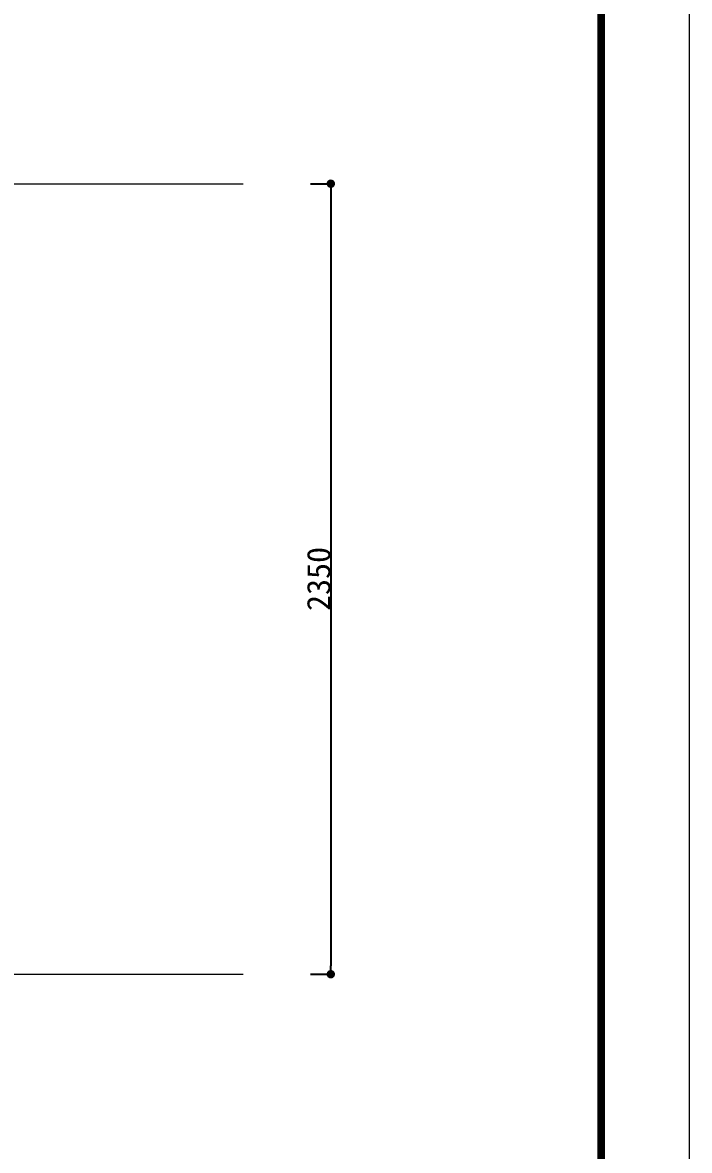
# Model space of a CAD drawing. Header units: millimetres. Extents: x -63086 to 144078, y -129912 to 13382.
# Drawn here: x 30303 to 32285, y -40271 to -36918 of the extents above; entities that cross this region are included whole.
import ezdxf

# ---------------------------------------------------------------- set-up
doc = ezdxf.new("R2010")
doc.units = ezdxf.units.MM
doc.layers.get('0').update_dxf_attribs({"lineweight": 0})
doc.layers.add('01用紙枠', color=7, linetype='Continuous', lineweight=5)
doc.layers.add('展開', color=7, linetype='Continuous', lineweight=9)
doc.styles.get("Standard").update_dxf_attribs({"font": 'MS Mincho.ttf'})
doc.dimstyles.new('寸法', dxfattribs={"dimtxt": 70, "dimasz": 25, "dimexe": 1.5, "dimexo": 200, "dimtad": 1, "dimdec": 0, "dimtxsty": 'Standard', "dimblk": 'DOT', "dimcen": 2.5, "dimadec": 0, "dimazin": 0, "dimtfac": 1, "dimtdec": 0, "dimtmove": 0, "dimatfit": 3, "dimfxl": 200, "dimfxlon": 1, "dimarcsym": 0})

# ---------------------------------------------------------------- blocks, each defined once
blk = doc.blocks.new('_Dot')
at = {"color": 0, "linetype": 'ByBlock', "lineweight": -2}
blk.add_line((-0.5, 0), (-1, 0), dxfattribs=at)
at = {"color": 0, "linetype": 'ByBlock', "const_width": 0.5}
blk.add_lwpolyline([(-0.25, 0, 1), (0.25, 0, 1)], format="xyb", close=True, dxfattribs=at)
blk = doc.blocks.new('*D247')
at = {"layer": 'Defpoints', "color": 0, "ltscale": 10, "transparency": 16777216}
for p in [(30959.3, -37396.6), (30959.3, -39746.6), (31219.4, -39746.6)]:
    blk.add_point(p, dxfattribs=at)
at = {"layer": '展開', "color": 0, "lineweight": -2, "ltscale": 10, "transparency": 16777216}
for p, q in [((31159.3, -37396.6), (31220.9, -37396.6)), ((31219.4, -37421.6), (31219.4, -39721.6)), ((31159.3, -39746.6), (31220.9, -39746.6))]:
    blk.add_line(p, q, dxfattribs=at)
at = {"layer": '展開', "color": 0, "lineweight": -2, "ltscale": 10, "transparency": 16777216, "xscale": 25, "yscale": 25, "zscale": 25}
for p, rotation in [((31219.4, -37396.6), 90), ((31219.4, -39746.6), 270)]:
    blk.add_blockref('_Dot', p, dxfattribs=dict(at, rotation=rotation))
at = {"layer": '展開', "color": 0, "ltscale": 10, "transparency": 16777216, "insert": (31183.8, -38571.6), "char_height": 70, "attachment_point": 5, "rotation": 90}
blk.add_mtext('2350', dxfattribs=at)

msp = doc.modelspace()

# ---------------------------------------------------------------- linework, layer by layer
at = {"layer": '01用紙枠'}
msp.add_lwpolyline([(13390.554, -30262.4261), (13390.554, -43623.5191), (32285.0288, -43623.5191), (32285.0288, -30262.4261)], close=True, dxfattribs=at)
msp.add_lwpolyline([(13390.554, -30262.4261), (13390.554, -43623.5191), (32285.0288, -43623.5191), (32285.0288, -30262.4261)], close=True, dxfattribs=at)
at = {"layer": '01用紙枠', "const_width": 22.4934}
msp.add_lwpolyline([(13653.0698, -43370.393), (32022.513, -43370.393), (32022.513, -30515.5522), (13653.0698, -30515.5522)], close=True, dxfattribs=at)
msp.add_lwpolyline([(13653.0698, -43370.393), (32022.513, -43370.393), (32022.513, -30515.5522), (13653.0698, -30515.5522)], close=True, dxfattribs=at)
msp.add_lwpolyline([(13653.0698, -43370.393), (32022.513, -43370.393), (32022.513, -30515.5522), (13653.0698, -30515.5522)], close=True, dxfattribs=at)
at = {"layer": '01用紙枠', "lineweight": 5, "const_width": 22.4934}
msp.add_lwpolyline([(13653.0698, -43370.393), (32022.513, -43370.393), (32022.513, -30515.5522), (13653.0698, -30515.5522)], close=True, dxfattribs=at)
msp.add_lwpolyline([(13653.0698, -43370.393), (32022.513, -43370.393), (32022.513, -30515.5522), (13653.0698, -30515.5522)], close=True, dxfattribs=at)
at = {"layer": '展開', "ltscale": 10}
for p, q in [((22945.5916, -37396.5576), (30959.2901, -37396.5576)), ((22945.5916, -39746.5576), (30959.2901, -39746.5576))]:
    msp.add_line(p, q, dxfattribs=at)

# ---------------------------------------------------------------- dimensions: what is measured, and where the dimension line sits
dim = msp.add_linear_dim(base=(31219.4457, -39746.5576), p1=(30959.2901, -37396.5576), p2=(30959.2901, -39746.5576), angle=90, dimstyle='寸法', dxfattribs=at)
dim.commit()
dim.dimension.update_dxf_attribs({"geometry": '*D247', "text_midpoint": (31183.8207, -38571.5576)})

doc.saveas('drawing.dxf')
